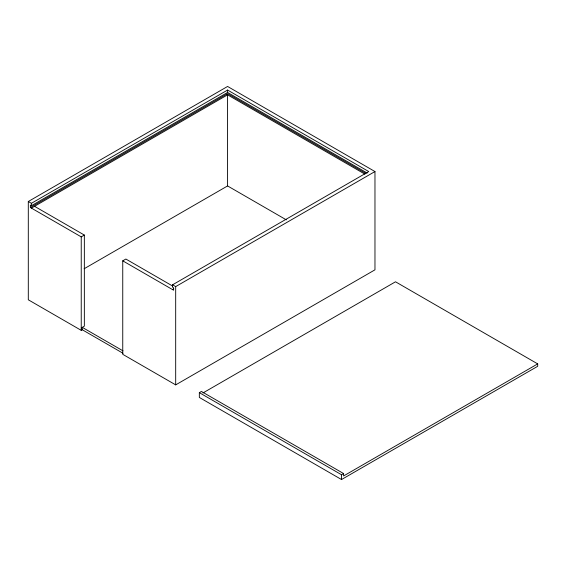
<?xml version="1.0" encoding="UTF-8"?>
<svg xmlns="http://www.w3.org/2000/svg" width="566" height="566" viewBox="0 0 566 566"><rect width="100%" height="100%" fill="white"/><g stroke="black" fill="none" stroke-linecap="round" stroke-linejoin="round"><path stroke-width="0.85" d="M123.034 353.283L82.275 329.752L81.235 330.353L28.3 299.789L28.3 201.51L227.582 86.457L374.968 171.548L374.968 269.826L175.686 384.88L122.751 354.323L122.751 260.834L125.864 259.037L172.665 286.056M28.3 201.51L31.413 203.307L227.582 90.051L368.742 171.548L172.573 284.804L172.573 287.203L173.606 287.804L173.606 290.202L122.751 260.834M81.235 327.955L84.348 326.158L84.348 235.067L81.235 236.871L30.373 207.503L30.373 205.104L31.413 205.706L227.582 92.449L367.214 173.069M30.373 207.503L227.582 93.652L365.954 173.536M31.413 208.104L227.582 94.847L227.582 185.931L84.129 268.758M172.573 284.804L175.686 286.601L374.968 171.548M172.573 289.601L173.819 288.879M199.338 392.655L201.411 391.453L343.604 473.551L343.604 475.949L537.7 363.888L537.7 366.287L341.531 479.543L199.338 397.445L199.338 392.655L341.531 474.747L343.604 473.551M202.939 392.967L395.507 281.79L537.7 363.888M226.541 94.246L364.921 174.144M227.582 185.931L286.332 219.856M34.526 206.307L84.348 235.067M123.034 350.885L82.275 327.353L82.275 329.752M341.531 474.747L341.531 479.543M227.582 90.051L227.582 92.449M175.686 286.601L175.686 384.88M81.235 236.871L81.235 330.353M31.413 203.307L31.413 205.706"/></g></svg>
